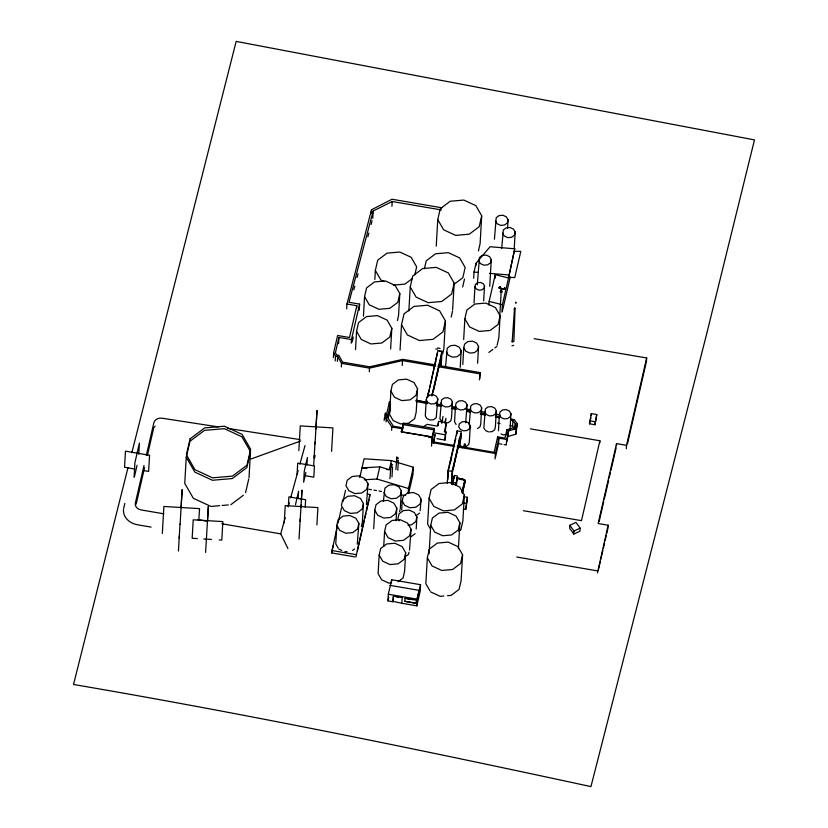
<?xml version="1.0" encoding="UTF-8"?>
<svg xmlns="http://www.w3.org/2000/svg" width="828" height="828" viewBox="0 0 828 828"><rect width="100%" height="100%" fill="white"/><g stroke="black" fill="none" stroke-linecap="round" stroke-linejoin="round"><path stroke-width="1.24" d="M515.068 308.285L513.867 341.415L512.17 341.871L514.561 307.923L515.068 308.285L514.436 308.451M134.064 477.445L134.923 462.573L139.425 443.042L138.783 454.199M162.329 533.449L163.882 506.467L199.527 508.63L198.855 520.191M178.434 551.086L179.986 524.114M181.094 507.574L182.139 489.586L180.1 524.238M249.011 477.849L250.511 451.684L241.921 436.791L224.336 428.656L204.475 430.374L189.933 441.293L186.259 457.242L184.747 483.417L193.348 498.301L210.933 506.446L219.617 505.691M205.582 552.462L208.366 506.291L207.517 521.081M284.252 522.913L285.246 505.618L317.9 507.595L316.907 524.9M288.32 506.819L288.9 496.872L305.635 499.739L305.201 507.202M297.076 474.299L297.718 463.1L314.464 465.978L313.812 477.166L305.449 475.727M298.846 450.629L300.274 425.913L332.928 427.9L331.583 451.374M298.163 498.704L298.587 491.242L295.461 504.801M299.011 539.08L301.972 490.145L301.402 500.029M300.978 507.45L301.123 504.976M306.981 464.932L307.416 457.47L304.29 471.039L303.648 482.227L305.915 472.364M313.677 465.564L315.033 442.08M315.934 428.987L317 410.45L315.023 444.025M333.384 357.51L333.663 352.635L337.617 335.485L349.499 337.524L356.827 305.708L346.953 304.011L371.534 209.763L392.006 199.237L441.924 207.797M335.195 360.967L335.475 356.102L333.663 352.635M337.379 361.35L337.658 356.475L335.475 356.102M338.6 343.527L338.952 337.431L351.445 339.573L351.227 343.227M341.343 366.99L341.55 363.337L337.658 356.475M354.694 556.861L331.562 552.897L337.482 525.407M346.673 308.885L346.953 304.011M357.292 544.172L358.866 523.41L355.916 518.307L349.892 515.513L343.082 516.103L338.093 519.849L336.83 525.314L335.764 543.892L338.114 547.981M356.682 308.14L356.827 305.708M355.522 349.633L356.578 331.314L358.586 322.568L366.566 316.575L377.464 315.623L387.111 320.094L391.83 328.261L390.63 349.012M359.259 310.221L359.611 304.124L348.992 302.303L373.19 210.985L392.203 201.504L441.427 209.939M363.43 316.182L364.558 296.641L366.576 287.896L374.556 281.903L385.444 280.961L395.101 285.422L399.81 293.588L398.547 315.571L397.399 320.571M371.317 213.417L371.534 209.763M372.776 218.302L373.19 210.985M355.905 557.068L369.899 494.502L367.466 494.088M369.298 371.782L369.505 368.129L402.522 360.573L435.456 366.224M374.836 279.429L375.353 270.414L377.713 260.168L387.059 253.14L399.831 252.033L411.133 257.27L416.66 266.844L414.818 274.813M363.43 503.6L362.167 509.075L357.178 512.822L350.368 513.412L344.344 510.617L341.395 505.515L342.657 500.04L347.646 496.293L354.456 495.703L360.48 498.497L363.43 503.6L362.364 522.178L361.35 526.556M367.994 483.8L366.732 489.265L361.743 493.012L354.933 493.602L348.909 490.807L345.959 485.705L347.211 480.23L352.2 476.483L359.01 475.893L365.044 478.687L367.994 483.8L366.421 504.562M369.764 496.924L369.899 494.502M391.923 206.379L392.203 201.504M373.707 528.74L374.774 510.162L376.036 504.697L381.025 500.95L387.835 500.36L393.859 503.145L396.809 508.257L396.094 520.636M384.13 420.489L385.434 413.182L386.8 413.42L389.533 401.549L389.408 403.753M385.31 415.387L385.434 413.182M386.055 421.938L386.241 418.626L384.264 418.285M386.324 418.088L386.521 414.787L387.99 415.035L387.856 417.24M386.552 417.829L386.676 415.625M398.092 581.66L403.091 577.913L404.602 571.33L405.679 552.752L402.129 546.604L394.873 543.251L386.686 543.965L380.683 548.467L379.162 555.05L378.096 573.628L381.646 579.766L388.901 583.129L391.24 582.922M383.405 501.219L384.906 488.147L388.849 485.187L394.242 484.722L399.013 486.926L401.352 490.973L400.338 508.454M390.888 391.033L389.543 414.342L393.114 420.52L400.41 423.895L408.649 423.18L414.683 418.647L416.205 412.034L417.55 388.725L413.979 382.546L406.683 379.172L398.444 379.886L392.41 384.42L390.888 391.033L394.449 397.212L401.756 400.597L409.995 399.883L416.029 395.349L417.55 388.725M383.726 546.408L384.585 531.545L386.096 524.962L392.099 520.46L400.286 519.746L407.542 523.099L411.092 529.247L409.508 550.02M391.623 430.291L391.82 426.979L386.241 418.626M389.926 478.687L390.951 465.833M391.986 476.918L392.555 466.971L390.568 467.509M400.059 350.099L401.518 324.783L404.033 313.874L413.979 306.401L427.558 305.232L439.575 310.8L445.454 320.974L443.849 348.826L442.732 353.68M387.939 600.89L388.322 594.225L391.654 579.755L420.541 584.703L420.158 591.378L416.826 605.848L401.828 603.281L402.222 597.65L393.414 596.139L393.021 601.77L387.939 600.89L388.767 597.278M395.867 469.507L396.757 459.136M402.242 365.448L402.522 360.573M397.782 470.221L398.351 460.275L396.364 460.813M391.53 581.98L391.654 579.755M408.856 310.976L410.243 286.923L412.748 276.014L422.694 268.551L436.273 267.372L448.3 272.94L454.179 283.114L452.647 309.703M393.021 601.77L393.321 596.553M403.039 426.244L403.143 424.433M403.319 425.54L403.453 423.222L434.203 428.49L433.727 432.796L445.298 434.783L444.988 440.082L437.049 438.716M401.704 509.996L402.222 500.961L403.308 496.251L407.593 493.033L413.451 492.525L418.637 494.927L421.183 499.315L420.117 510.7M408.194 493.498L408.483 488.51L413.379 467.24L391.406 460.627L364.092 458.784L359.745 477.621M404.851 601.325L415.935 603.229L404.851 601.325L405.068 598.282L412.468 599.555M413.379 467.24L412.955 474.713L408.628 493.478M416.205 528.988L416.898 516.91L414.362 512.511L409.177 510.11L403.319 510.617L399.034 513.846L397.947 518.545L399.21 520.74M426.234 399.862L425.313 415.884L426.855 418.564L430.022 420.024L433.593 419.713L436.211 417.747L437.795 398.868L436.252 396.188L433.085 394.718L429.515 395.028L426.896 396.995L426.234 399.862L427.786 402.543L430.943 404.012L434.524 403.702L437.132 401.735L437.795 398.868M427.496 397.699L437.919 350.565L442.048 351.269L441.189 366.286M436.232 246.206L437.764 219.627L440.279 208.718L450.225 201.245L463.804 200.065L475.831 205.634L481.71 215.818L480.095 243.67L478.429 250.946M415.935 603.229L419.154 590.26M428.211 392.7L428.086 394.894L429.235 389.895L429.204 390.505M416.826 605.848L417.209 599.172L420.541 584.703M416.753 602.774L419.786 589.101L417.312 600.341M432.351 393.404L432.216 395.608L441.396 355.771M433.375 390.609L433.334 391.209L439.906 362.24M435.735 362.136L435.776 361.536M431.564 446.168L432.092 436.915L401.321 431.885L402.698 427.445M437.391 352.863L429.804 387.432M458.847 531.328L460.844 529.827L462.862 521.071L464.353 495.185L459.633 487.009L449.987 482.548L439.088 483.49L431.109 489.483L429.101 498.239L427.6 524.124L429.96 528.212M454.665 446.499L431.771 442.566L433.903 429.701M447.472 595.705L451.105 595.394L459.085 589.401L461.103 580.645L462.593 554.76L457.874 546.594L448.227 542.123L437.329 543.064L429.359 549.057L427.341 557.813L425.84 583.699L429.97 590.85M433.624 434.493L434.99 434.731L433.686 443.104M429.09 553.766L430.736 525.294L432.402 518.049L439.006 513.091L448.01 512.315L455.99 516.01L459.892 522.768L458.391 548.767M440.806 366.017L441.521 353.566M438.291 425.613L438.416 423.491M445.847 422.901L448.227 422.694L450.836 420.727L451.498 417.861L452.43 401.839L450.877 399.168L447.71 397.699L444.139 398.009L441.521 399.976L439.937 418.854L440.972 420.645M445.495 367.332L447.234 348.174L450.587 345.659L455.152 345.266L459.209 347.139L461.186 350.565L460.223 367.342M423.036 427.031L427.113 424.371L437.443 426.141L438.54 421.38L446.437 422.725L444.398 431.564L445.981 431.833L444.988 440.082M446.437 422.725L445.112 432.444M447.275 483.179L448 470.677L457.17 430.85L460.264 431.378M447.865 479.609L448.383 470.646M465.688 422.746L467.054 404.82L465.502 402.139L462.345 400.68L458.774 400.99L456.156 402.946L455.493 405.823L454.572 421.835L456.114 424.516M451.405 483.894L452.129 471.38L461.299 431.554M451.777 484.163L452.637 469.155M452.657 484.763L454.406 475.469L457.47 475.996L455.721 485.291M453.537 466.888L453.506 467.499L459.374 441.583M454.272 477.735L454.406 475.469M456.57 435.093L456.694 432.899M457.025 433.344L457.17 430.85M463.67 339.521L464.87 318.77L466.888 310.014L474.858 304.021L485.757 303.079L495.403 307.54L500.122 315.716L498.86 337.689L497.131 345.193M462.8 364.517L463.763 347.75L464.611 344.075L467.955 341.56L472.529 341.167L476.576 343.04L478.563 346.466L477.59 363.233M458.743 443.384L458.867 446.592L458.598 445.826M458.981 443.342L458.722 446.261L459.426 446.478M459.116 440.9L459.261 438.457M457.284 479.391L456.342 485.177M460.109 446.054L460.834 433.603M460.865 439.057L461.155 434.058M462.604 447.689L462.831 446.706M473.657 278.249L474.02 272.05L476.028 263.304L490.072 246.734L514.747 248.793L508.578 277.463L514.778 277.504L520.802 251.36L514.602 251.308M475.883 265.788L476.028 263.304M474.03 302.872L474.961 286.726L475.51 284.356L477.673 282.731L480.623 282.483L483.241 283.683L484.525 285.898L483.666 300.802M469.197 424.816L470.78 405.927L473.399 403.96L476.969 403.65L480.136 405.12L481.679 407.8L480.757 423.812L480.095 426.679L477.477 428.645M477.301 284.853L479.412 257.539L482.258 255.407L486.15 255.065L489.586 256.659L491.273 259.578L489.731 286.312M470.263 425.685L469.611 428.562L466.992 430.519L463.421 430.829L460.254 429.37L458.702 426.689L459.364 423.822L461.983 421.856L465.553 421.545L468.72 423.015L470.263 425.685L469.341 441.707L468.679 444.574L466.071 446.54M463.359 508.941L465.75 509.344L467.468 497.317L463.877 496.696M467.468 497.317L465.75 509.344M479.433 379.917L480.074 372.579L438.271 365.417M479.722 378.665L480.074 372.579M488.903 305.046L489.11 301.413L495.268 274.679L508.547 277.97L502.389 304.714L501.954 312.156M494.43 239.22L496.21 217.743L499.056 215.601L502.948 215.259L506.384 216.853L508.071 219.772L507.574 228.342M489.721 431.833L492.111 431.626L494.72 429.66L495.382 426.793L496.303 410.771L494.761 408.09L491.594 406.631L488.023 406.941L485.405 408.908L483.821 427.786L484.856 429.577M495.061 278.311L495.268 274.679M501.727 248.379L503.32 229.987L506.167 227.855L510.058 227.514L513.495 229.108L515.182 232.026L514.229 248.566M500.609 288.361L500.029 287.026L498.911 288.072L500.619 288.134M499.843 314.671L501.302 289.355L501.975 288.724L502.317 289.521L501.302 289.355M501.375 290.825L500.257 291.87L501.954 292.16L501.385 290.597M503.59 289.117L504.718 288.072L505.287 289.407L503.59 289.117L504.728 287.73L505.308 289.065L503.61 288.775M495.061 458.991L495.372 453.475L498.911 438.136L506.622 439.461L506.301 444.978L504.107 444.595M497.545 439.047L497.669 436.842L504.976 438.095L506.891 429.773L514.633 427.403L515.399 424.05L512.946 420.562L510.431 420.065M498.456 430.767L499.377 414.756L500.04 411.878L502.648 409.912L506.229 409.601L509.386 411.071L510.938 413.752L510.017 429.763M498.911 438.136L498.591 443.653L495.599 456.632M508.547 277.97L514.747 248.793M506.705 433.075L506.891 429.773M514.074 309.196L514.416 309.258M507.15 441.303L508.599 430.881L516.206 428.635L517.293 423.926L514.385 419.692L510.617 418.947M514.467 428.697L512.625 426.078L512.946 420.562M515.213 427.362L515.399 424.05M508.278 436.397L515.896 434.151L516.206 428.635M517.293 423.926L515.896 434.151M569.819 525.304L569.643 528.336L573.814 534.06L579.973 531.172L580.149 528.14L575.977 522.406L569.819 525.304L573.99 531.038L573.814 534.06M589.495 423.812L591.316 413.617L596.781 414.559L594.959 424.743L589.495 423.812L590.871 417.84M591.202 415.635L591.316 413.617M594.959 424.743L596.781 414.559M599.762 442.98L599.896 440.765L530.438 428.852M597.495 572.914L608.135 525.221L598.147 523.513L616.549 443.622L626.537 445.329L626.341 448.766M608.011 527.239L608.135 525.221M616.436 445.64L616.549 443.622M534.143 338.683L646.658 357.975L646.461 361.401L627.489 443.767M179.231 538.303L179.386 535.747M300.119 521.34L300.274 518.804M314.164 457.936L314.319 455.41M460.471 446.923L462.728 447.192M499.708 414.787L499.553 415.873L499.708 414.787L495.9 414.135M123.682 508.392L124.831 503.383M134.56 476.245L137.086 465.253M144.031 465.419L135.368 503.031A7.152 5.817 3.3 0 0 141.081 509.924L163.778 513.815M146.339 455.39L153.842 422.787A7.255 5.899 3.3 0 1 162.174 418.212L218.323 426.917M136.165 504.097L144.548 467.737M147.436 455.193L153.501 428.863M250.511 451.684L246.837 467.634L232.295 478.553L212.444 480.271L194.859 472.136L186.259 457.242M245.616 492.577L248.721 479.081M338.952 337.431L335.454 352.624L336.572 354.922L338.828 355.315L342.544 362.146L369.681 366.794L402.812 359.331L435.745 364.982M351.445 339.573L359.611 304.124M352.148 341.995L353.277 337.11M338.052 522.903L341.519 507.874M342.958 501.602L345.555 490.331M331.562 552.897L333.301 545.373M391.83 328.261L389.812 337.017L381.832 343.009L370.944 343.951L361.287 339.49L356.578 331.314M399.81 293.588L397.802 302.344L389.822 308.337L378.924 309.279L369.278 304.818L364.558 296.641M358.866 523.41L357.613 528.885L352.624 532.632L345.814 533.222L339.78 530.427L336.83 525.314M386.521 414.787L386.003 417.022L387.473 417.271L393.362 426.182L403.184 427.859M387.99 415.035L390.537 403.95M357.354 550.796L364.279 520.729M364.858 518.224L366.007 513.215M366.587 510.71L369.184 499.429M388.239 418.088L388.798 415.625M389.367 413.162L390.505 408.245M424.391 268.769L426.234 260.799L435.58 253.772L448.341 252.675L459.643 257.901L465.17 267.475L462.811 277.722L453.465 284.749M364.279 479.774L376.999 479.039L379.804 466.857L389.305 469.714L391.406 460.627M396.809 508.257L395.556 513.722L390.568 517.469L383.757 518.059L377.723 515.275L374.774 510.162M401.352 490.973L400.348 495.299L396.405 498.259L391.013 498.725L386.241 496.521L383.913 492.484M399.593 511.704L400.09 509.53M445.454 320.974L442.949 331.883L433.003 339.356L419.423 340.525L407.397 334.967L401.518 324.783M454.179 283.114L451.664 294.023L441.717 301.495L428.148 302.675L416.122 297.107L410.243 286.923M431.771 395.908L442.048 351.269M451.177 317.031L452.574 310.976M462.666 287.037L464.508 279.057M481.71 215.818L479.195 226.727L469.248 234.189L455.669 235.369L443.642 229.801L437.764 219.627M405.679 552.752L404.157 559.335L398.154 563.837L389.967 564.551L382.712 561.187L379.162 555.05M411.092 529.247L409.57 535.83L403.578 540.332L395.38 541.046L388.125 537.683L384.585 531.545M434.99 434.731L433.344 441.893L453.599 445.361M416.898 516.91L415.811 521.609L411.526 524.828L408.007 525.138M409.011 552.214L408.504 554.408L406.507 555.909M421.183 499.315L420.096 504.024L415.801 507.243L409.943 507.75L404.757 505.349L402.222 500.961M441.655 422.632L443.084 416.432M441.841 423.243L442.69 419.527M401.828 603.281L393.114 601.356M461.186 350.565L460.337 354.239L456.994 356.754L452.419 357.147L448.372 355.274L446.385 351.848M444.802 423.17L445.94 418.212M445.267 422.549L445.837 420.065M405.068 598.282L416.163 600.186M452.43 401.839L451.767 404.716L449.149 406.672L445.578 406.983L442.411 405.523L440.869 402.843M445.298 434.783L445.981 431.833M484.525 285.898L483.976 288.279L481.813 289.904L478.863 290.152L476.245 288.941L474.961 286.726M491.273 259.578L490.549 262.693L487.702 264.836L483.821 265.167L480.375 263.573L478.687 260.665M448.641 469.528L449.159 467.302M449.407 466.185L454.965 442.08M455.245 440.869L455.773 438.561M450.484 461.972L451.602 457.149M478.563 346.466L477.715 350.14L474.361 352.656L469.797 353.049L465.74 351.175L463.763 347.75M508.071 219.772L507.347 222.898L504.5 225.03L500.619 225.371L497.173 223.777L495.486 220.859M467.054 404.82L466.392 407.686L463.773 409.653L460.202 409.964L457.035 408.494L455.493 405.823M452.512 471.36L460.699 435.807M463.804 446.385L464.363 443.984M464.539 446.375L465.108 443.901M464.963 446.416L465.408 444.501M465.481 444.522L465.046 446.447L463.162 447.43M501.52 289.386L501.24 290.566L501.809 289.438M515.182 232.026L514.467 235.142L511.621 237.284L507.73 237.626L504.283 236.032L502.606 233.113M500.122 315.716L498.104 324.462L490.124 330.455L479.236 331.407L469.59 326.936L464.87 318.77M502.461 310.873L510.296 276.873M462.107 492.008L464.57 481.327M462.169 492.142L464.632 481.461L464.249 480.116M481.679 407.8L481.016 410.667L478.398 412.634L474.827 412.944L471.67 411.475L470.118 408.794M465.108 481.337L462.345 493.271L465.181 481.337L464.787 479.826L456.901 477.932M464.353 495.185L462.334 503.931L454.355 509.924L443.466 510.866L433.81 506.405L429.101 498.239M459.892 522.768L458.226 530.003L451.633 534.96L442.618 535.737L434.638 532.042L430.736 525.294M462.593 554.76L460.575 563.506L452.595 569.498L441.707 570.451L432.061 565.979L427.341 557.813M496.303 410.771L495.651 413.638L493.033 415.604L489.462 415.915L486.295 414.455L484.742 411.775M512.17 341.871L512.501 340.432M497.669 436.842L494.109 452.305L457.398 446.013M510.938 413.752L510.276 416.619L507.657 418.585L504.086 418.896L500.919 417.426L499.377 414.756M506.622 439.461L508.599 430.881M599.896 440.765L581.494 520.657L523.399 510.7M599.13 521.547L603.726 501.571M604.305 499.077L608.611 480.354M609.191 477.859L610.34 472.86M610.919 470.366L616.094 447.896M626.537 445.329L646.658 357.975M598.292 570.223L600.279 561.581M600.849 559.107L602.836 550.465M603.405 548.001L604.543 543.064M605.113 540.591L606.251 535.654M606.82 533.191L607.959 528.254M434.203 428.49L432.081 437.06L401.332 431.792L403.453 423.222M127.957 467.789L73.526 684.477C246.837 714.067 419.113 749.464 590.944 786.6L706.222 335.713L754.474 139.901L236.166 41.4L131.807 452.771M353.804 289.872L354.788 286.167M357.075 277.535L358.058 273.83M367.87 236.808L368.843 233.103M371.141 224.471L372.114 220.766M287.916 548.498L280.744 533.874L285.194 517.697M288.268 506.508L289.293 502.772M290.659 497.804L298.183 470.439M299.891 464.218L305.014 445.557M300.906 507.471L301.589 504.997M314.495 458.019L315.178 455.555M401.332 431.792L402.698 427.351M412.427 278.498L404.944 284.118L393.455 285.111M230.795 504.728L243.391 495.258M488.862 352.438L492.846 349.437M494.844 347.936L496.841 346.446M352.552 550.454L354.539 548.954M416.142 515.637L419.568 513.06M410.833 536.906L415.118 533.687M573.99 531.038L580.149 528.14M251.174 458.919L300.719 440.982M502.151 289.148L503.652 289.003L502.254 289.376M511.942 345.804L513.639 345.348M439.378 351.32L440.682 351.538M463.152 447.12L464.042 446.985M506.736 434.596L503.165 434.907L501.054 433.934M222.101 505.473L228.311 504.935M344.738 551.79L347.015 551.593M443.839 596.025L440.206 596.336L430.56 591.875M379.804 466.857L361.991 467.882L366.959 468.213M197.312 538.593L192.158 538.283L193.224 519.798L222.867 521.599L221.8 540.084L219.223 539.928M203.75 538.987L211.482 539.452M386.821 469.548L389.305 469.714M474.02 272.05L477.87 272.371M489.441 273.333L508.723 274.937M227.255 428.304L300.005 439.596M435.735 348.93L437.381 349.209M437.991 366.659L479.785 373.821M341.55 363.337L369.505 368.129M589.671 420.779L595.135 421.721M427.641 395.194L429.701 395.546M415.915 400.421L427.341 402.387M436.232 403.909L441.314 404.778M451.467 406.517L455.276 407.169M465.429 408.918L470.511 409.788M480.664 411.526L484.473 412.178M403.132 424.578L433.893 429.856M499.698 443.839L501.903 444.222M391.82 426.979L402.946 428.883M428.5 437.256L430.953 437.67M457.211 446.934L495.372 453.475M448 470.677L452.129 471.38M454.406 477.445L451.498 476.876L454.375 477.539M456.88 477.973L463.162 479.05M451.777 477.487L454.261 477.922M456.745 478.418L464.311 480.209M452.781 482.496L455.855 483.024M463.711 502.824L466.102 503.238M368.864 489.265L371.399 489.7M373.925 490.135L376.45 490.569M378.976 491.004L381.511 491.439M401.735 494.906L405.523 495.548M134.685 469.01L124.542 467.261L125.463 451.146L149.568 455.286L148.636 471.401L143.565 470.532M516.703 557.027L597.609 570.896M197.84 519.653L206.669 521.174M221.8 523.762L280.744 533.874M331.707 550.465L356.05 554.646M151.1 527.105L137.21 524.714A17.326 14.086 3.3 0 1 123.517 509.479M390.081 585.375L418.968 590.323M388.322 594.225L417.209 599.172M395.939 596.574L398.454 597.009M416.391 400.348L426.441 402.325M436.491 404.312L441.521 405.306M452.823 407.531L455.338 408.028M466.64 410.264L470.418 411.009M480.468 412.996L484.235 413.741M495.537 415.966L499.305 416.712M416.142 401.445L427.455 403.681M436.263 405.42L441.293 406.413M451.343 408.401L456.373 409.394M466.433 411.371L470.2 412.116M480.261 414.103L485.291 415.097M495.341 417.084L499.118 417.829M497.545 423.098L500.05 423.594M510.11 425.582L512.625 426.078M437.639 347.915L440.082 348.495M489.11 301.413L502.389 304.714M376.999 479.039L408.483 488.51M459.488 446.302L458.836 445.785M384.275 281.561L380.88 279.988L375.353 270.414M485.374 430.467L488.53 431.937M460.389 445.868L462.49 446.851M338.704 549.005L341.726 550.403M501.84 288.848L498.922 287.72L500.05 286.674L501.654 289.024M469.714 425.706L470.739 427.496M464.725 479.857L465.17 481.368M153.822 427.9A7.255 5.899 3.3 0 1 155.084 426.172M515.668 302.282L515.916 303.027L515.668 302.282M190.078 438.861L186.403 454.81L194.994 469.704L212.579 477.839L232.44 476.121L246.982 465.201L250.656 449.252L242.055 434.358L224.471 426.223L204.619 427.941L190.078 438.861M391.075 463.804L390.681 465.491L392.669 464.953L391.075 463.804M396.871 457.118L396.477 458.795L398.465 458.257L396.871 457.118M501.395 290.483L500.278 291.528L501.975 291.818L501.395 290.483"/></g></svg>
